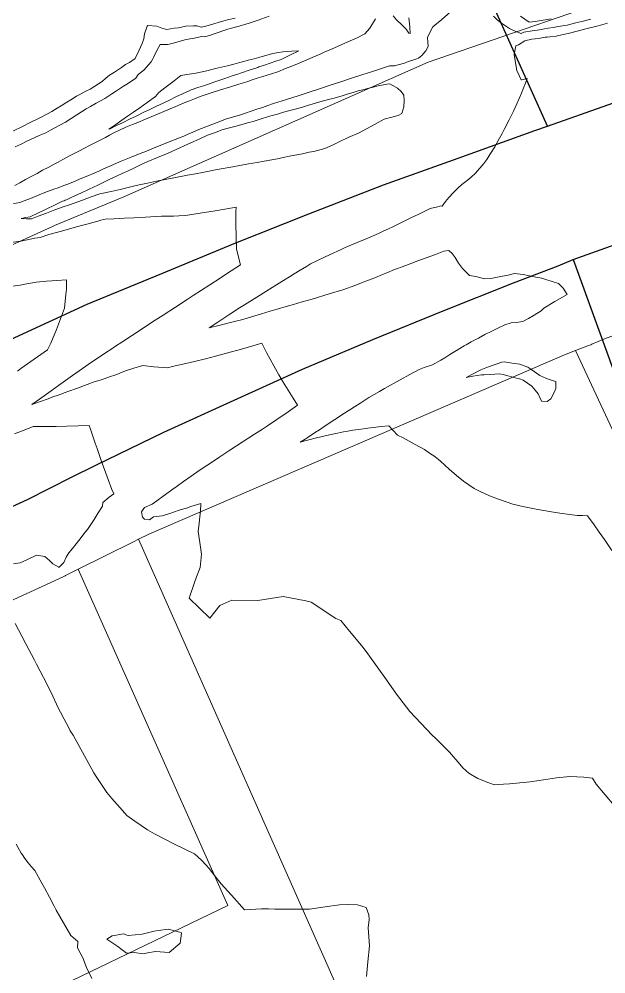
# Model space of a CAD drawing. Header units: inches. Extents: x 11351264 to 11356330, y 6702313 to 6706468.
# Drawn here: x 11352749 to 11353024.4, y 6703705.9 to 6704153.8 of the extents above; entities that cross this region are included whole.
import ezdxf

# ---------------------------------------------------------------- set-up
doc = ezdxf.new("R2010")
doc.units = ezdxf.units.IN
doc.header["$MEASUREMENT"] = 0
doc.layers.add('Shumate_Contours_clip1', color=7, linetype='Continuous', lineweight=0)
doc.layers.add('Shumate_Parcels_clip1', color=7, linetype='Continuous', lineweight=0)
doc.layers.add('Shumate_Streets_clip1', color=7, linetype='Continuous')

msp = doc.modelspace()

# ---------------------------------------------------------------- linework, layer by layer
at = {"layer": 'Shumate_Contours_clip1'}
for points, elevation in [([(11352951.41, 6704157.25), (11352947.42, 6704153.56), (11352943.19, 6704150.1), (11352941.66, 6704147.25), (11352940.73, 6704145.21), (11352940.89, 6704143), (11352941.03, 6704140.94), (11352939.82, 6704138.95), (11352937.99, 6704136.73), (11352936.42, 6704135.46), (11352935.69, 6704135.12), (11352931.3, 6704133.79), (11352929.83, 6704133.17), (11352929.24, 6704132.99), (11352925.23, 6704131.9), (11352922.87, 6704131.84), (11352920.47, 6704131.06), (11352916.25, 6704129.67), (11352914.37, 6704129.02), (11352910.33, 6704127.85), (11352905.04, 6704126.09), (11352899.98, 6704124.38), (11352894.56, 6704122.57), (11352890.4, 6704121.3), (11352885.08, 6704119.54), (11352879.99, 6704117.83), (11352874.52, 6704116), (11352868.39, 6704114.12), (11352865.74, 6704113.23), (11352863.25, 6704112.38), (11352860.57, 6704111.48), (11352857.88, 6704110.58), (11352855.22, 6704109.69), (11352852.49, 6704108.77), (11352846.4, 6704106.94), (11352841.98, 6704105.3), (11352837.85, 6704103.74), (11352833.46, 6704102.04), (11352825.58, 6704098.62), (11352821.01, 6704096.79), (11352817.62, 6704095.44), (11352813.21, 6704093.67), (11352808.79, 6704091.9), (11352805.9, 6704090.76), (11352801.62, 6704089.06), (11352796.99, 6704087.07), (11352794.81, 6704086.15), (11352791.57, 6704084.8), (11352788.34, 6704083.36), (11352786.43, 6704082.49), (11352784.23, 6704081.56), (11352781.3, 6704080.32), (11352778.56, 6704079.12), (11352774.52, 6704077.37), (11352771.97, 6704076.41), (11352770.06, 6704075.68), (11352767.31, 6704074.69), (11352765.33, 6704073.98), (11352762.38, 6704072.87), (11352760.37, 6704072.11), (11352758.47, 6704071.29), (11352754.41, 6704069.57), (11352751.36, 6704068.47), (11352749.38, 6704067.76), (11352745.96, 6704067.08)], 1410), ([(11352850.36, 6704154.22), (11352847.44, 6704153.54), (11352845.09, 6704152.95), (11352842.44, 6704152.17), (11352840.42, 6704151.55), (11352836.67, 6704150.54), (11352834.53, 6704150.01), (11352832.39, 6704150.58), (11352830.88, 6704150.59), (11352827.26, 6704150.4), (11352823.79, 6704149.72), (11352821.8, 6704149.48), (11352818.34, 6704148.97), (11352816.01, 6704149.57), (11352813.66, 6704150.47), (11352809.39, 6704150.85), (11352809.2, 6704150.49), (11352807.95, 6704146.8), (11352807.5, 6704144.58), (11352806.74, 6704142.37), (11352805.2, 6704138.82), (11352803.54, 6704135.26), (11352800.78, 6704133.4), (11352798.9, 6704132.5), (11352797.03, 6704131.07), (11352793.74, 6704128.9), (11352791.54, 6704127.4), (11352789.74, 6704126.04), (11352787.96, 6704124.57), (11352784.6, 6704122.38), (11352782.38, 6704120.98), (11352780.34, 6704119.93), (11352777.81, 6704118.53), (11352775.94, 6704117.57), (11352773.3, 6704115.89), (11352771.41, 6704114.78), (11352768.83, 6704113.15), (11352766.87, 6704112), (11352764.36, 6704110.41), (11352762.35, 6704109.39), (11352759.77, 6704108), (11352757.86, 6704107.02), (11352754.19, 6704105.24), (11352750.69, 6704103.47), (11352746.19, 6704101.18)], 1412), ([(11352747.03, 6704075.76), (11352749.32, 6704077), (11352752.1, 6704078.49), (11352754.69, 6704079.95), (11352757.48, 6704081.41), (11352760.09, 6704082.85), (11352762.93, 6704084.33), (11352765.55, 6704085.77), (11352767.36, 6704086.74), (11352769.63, 6704087.96), (11352772.77, 6704089.59), (11352774.59, 6704090.55), (11352776.78, 6704091.71), (11352780, 6704093.38), (11352781.81, 6704094.33), (11352783.97, 6704095.46), (11352787.07, 6704097.02), (11352789.63, 6704098.3), (11352791.48, 6704099.28), (11352793.54, 6704100.36), (11352796.23, 6704101.65), (11352799.2, 6704103.05), (11352802.27, 6704104.3), (11352804.81, 6704105.35), (11352808.3, 6704106.79), (11352810.94, 6704107.88), (11352815.81, 6704110.04), (11352819.95, 6704111.74), (11352822.57, 6704112.81), (11352826.52, 6704114.55), (11352828.98, 6704115.51), (11352831.31, 6704116.42), (11352833.95, 6704117.43), (11352839.19, 6704119.2), (11352843.54, 6704120.55), (11352847.83, 6704121.89), (11352852.12, 6704123.24), (11352854.27, 6704123.92), (11352856.3, 6704124.56), (11352858.42, 6704125.23), (11352861.25, 6704126.15), (11352863.4, 6704126.82), (11352865.4, 6704127.45), (11352867.53, 6704128.12), (11352870.4, 6704129.1), (11352874.11, 6704130.55), (11352877.05, 6704131.7), (11352880.48, 6704133.08), (11352886.52, 6704135.81), (11352890.34, 6704137.4), (11352892.25, 6704138.19), (11352895.7, 6704139.65), (11352900.21, 6704141.7), (11352903.28, 6704143.09), (11352907.31, 6704144.91), (11352911.34, 6704146.9), (11352913.6, 6704149.45), (11352916.34, 6704153.97)], 1410), ([(11352866.44, 6704155.1), (11352861.18, 6704153.27), (11352857.53, 6704151.96), (11352854.9, 6704151.22), (11352852.83, 6704150.67), (11352852.28, 6704150.53), (11352848.01, 6704149.34), (11352846.96, 6704149.01), (11352846.11, 6704148.73), (11352840.97, 6704146.96), (11352838.93, 6704146.26), (11352836.22, 6704145.45), (11352834.82, 6704145.55), (11352831.16, 6704144.82), (11352827.45, 6704144.15), (11352823.5, 6704143.15), (11352820.85, 6704142.4), (11352818.71, 6704141.87), (11352815.29, 6704141.82), (11352813.71, 6704139.1), (11352812.17, 6704135.83), (11352811.82, 6704135.12), (11352810.98, 6704133.69), (11352807.58, 6704129.88), (11352804.99, 6704127.75), (11352803.9, 6704126.12), (11352800.32, 6704123.76), (11352798.08, 6704122.29), (11352794.72, 6704120.1), (11352792.5, 6704118.69), (11352789.24, 6704116.61), (11352785.23, 6704114.29), (11352782.61, 6704112.77), (11352780.59, 6704111.61), (11352776.13, 6704108.81), (11352770.77, 6704105.37), (11352768.24, 6704103.96), (11352765.89, 6704102.7), (11352763.8, 6704101.63), (11352761.53, 6704100.48), (11352758.53, 6704099.14), (11352756.69, 6704098.32), (11352752.41, 6704096.31), (11352750.02, 6704095.18), (11352747.19, 6704093.87)], 1410), ([(11353025.13, 6704151.9), (11353020.72, 6704150.69), (11353015, 6704149.18), (11353010.85, 6704148.1), (11353006.71, 6704147.05), (11353004.31, 6704146.57), (11353000.98, 6704145.78), (11352998.08, 6704145.4), (11352996.77, 6704145.25), (11352995.81, 6704145.28), (11352992.78, 6704144.65), (11352989.67, 6704144.29), (11352986.34, 6704143.53), (11352983.35, 6704141.74), (11352982.09, 6704141.17), (11352981.35, 6704137.2), (11352982.15, 6704132.35), (11352982.66, 6704129.6), (11352983.76, 6704127.35), (11352984.57, 6704125.36), (11352984.69, 6704125.25), (11352984.97, 6704125.32), (11352987.39, 6704125.93), (11352986.62, 6704123.69), (11352985.88, 6704121.91), (11352984.79, 6704119.02), (11352982.58, 6704114.07), (11352980.97, 6704110.65), (11352978.93, 6704106.57), (11352976.58, 6704102.05), (11352975.65, 6704100.19), (11352974.49, 6704098), (11352972.29, 6704093.88), (11352969.99, 6704090.22), (11352968.52, 6704087.91), (11352967.08, 6704086.06), (11352963.16, 6704081.55), (11352961.15, 6704079.68), (11352959.22, 6704078.13), (11352956.86, 6704076.22), (11352954.89, 6704074.47), (11352952.84, 6704072.48), (11352950.64, 6704070.11), (11352949.17, 6704068.25), (11352947.55, 6704066), (11352946.93, 6704066.11), (11352944.88, 6704065.52), (11352942.59, 6704065.05), (11352941.63, 6704064.83), (11352936.63, 6704062.28), (11352932.78, 6704060.58), (11352929.42, 6704058.76), (11352924.38, 6704056.3), (11352922.42, 6704055.42), (11352919.93, 6704054.25), (11352917.72, 6704053.27), (11352911.87, 6704050.63), (11352907.64, 6704048.91), (11352902.05, 6704046.62), (11352900.17, 6704045.74), (11352894.62, 6704043.15), (11352892.37, 6704042.09), (11352885.82, 6704038.96), (11352883.94, 6704037.8), (11352880.9, 6704035.94), (11352878.11, 6704034.22), (11352875.97, 6704032.91), (11352872.28, 6704030.63), (11352866.47, 6704027.03), (11352864.76, 6704025.96), (11352860.67, 6704023.4), (11352854.87, 6704019.78), (11352852.49, 6704018.29), (11352847.92, 6704015.33), (11352842.28, 6704011.61), (11352838.2, 6704008.93), (11352843.41, 6704010.2), (11352850.17, 6704011.86), (11352854.03, 6704012.93), (11352856.55, 6704013.68), (11352862.83, 6704015.55), (11352866.92, 6704016.76), (11352869.12, 6704017.41), (11352875.4, 6704019.27), (11352877.74, 6704019.94), (11352881.91, 6704021.14), (11352886.6, 6704022.46), (11352894.59, 6704024.83), (11352901.02, 6704026.76), (11352907, 6704029), (11352909.63, 6704029.99), (11352912.98, 6704031.28), (11352916.78, 6704032.74), (11352918.82, 6704033.62), (11352922.35, 6704035.07), (11352924.41, 6704035.95), (11352930.47, 6704038.26), (11352936.09, 6704040.36), (11352944.39, 6704043.4), (11352948.36, 6704044.87), (11352950.7, 6704045.3), (11352952.18, 6704043.89), (11352953.72, 6704041.97), (11352955.25, 6704039.27), (11352957.11, 6704036.81), (11352960.31, 6704033.49), (11352963.3, 6704033.05), (11352967.56, 6704031.94), (11352970.33, 6704032.09), (11352975.84, 6704033.25), (11352978.47, 6704033.62), (11352981.56, 6704034.43), (11352985.61, 6704034.01), (11352991.49, 6704032.71), (11352994.25, 6704032.22), (11352996.25, 6704031.59), (11353002.2, 6704029.69), (11353004.25, 6704027.5), (11353006.27, 6704024.65), (11353000.35, 6704021.25), (11352995.32, 6704018.19), (11352993.99, 6704016.87), (11352990.67, 6704014.85), (11352988.04, 6704013.38), (11352985.38, 6704011.93), (11352982.32, 6704011.4), (11352979.87, 6704011.29), (11352976.93, 6704010.36), (11352973.69, 6704008.86), (11352970.8, 6704007.47), (11352967.57, 6704005.77), (11352964.53, 6704004.16), (11352961.16, 6704002.35), (11352958.74, 6704001), (11352957.86, 6704000.49), (11352955.84, 6703999.31), (11352953.48, 6703997.85), (11352951.12, 6703996.38), (11352948.76, 6703994.92), (11352946.92, 6703993.83), (11352943.01, 6703991.67), (11352939.06, 6703990.28), (11352936.74, 6703989.41), (11352932.35, 6703987.01), (11352927.9, 6703984.58), (11352920.56, 6703980.44), (11352918.15, 6703979.05), (11352913.2, 6703976.22), (11352909.41, 6703973.79), (11352906.36, 6703971.83), (11352901.78, 6703968.88), (11352897.23, 6703965.9), (11352892.68, 6703962.92), (11352890, 6703961.18), (11352888.12, 6703959.94), (11352884.17, 6703957.38), (11352883.25, 6703956.76), (11352880.92, 6703955.32), (11352883.67, 6703956.15), (11352885.04, 6703956.45), (11352888.66, 6703957.36), (11352894.63, 6703958.72), (11352898.44, 6703959.55), (11352901.23, 6703960.11), (11352903.3, 6703960.54), (11352905.6, 6703960.9), (11352908.52, 6703961.34), (11352912.69, 6703961.87), (11352918.86, 6703962.61), (11352922.48, 6703963), (11352926.52, 6703958.66), (11352929.3, 6703957.33), (11352934.96, 6703954.18), (11352939.21, 6703951.87), (11352941.56, 6703950.24), (11352944.19, 6703948.61), (11352946.74, 6703946.35), (11352950.89, 6703942.63), (11352954.32, 6703939.63), (11352957.58, 6703936.99), (11352962.6, 6703933.57), (11352965.41, 6703932.18), (11352969.77, 6703930.19), (11352974, 6703928.59), (11352980.72, 6703926.28), (11352985.47, 6703925.12), (11352991.73, 6703923.84), (11352997.96, 6703922.81), (11353002.77, 6703922.01), (11353010.87, 6703920.98), (11353013.46, 6703920.94), (11353015.79, 6703920.84), (11353018.83, 6703916.56), (11353021.17, 6703913.18), (11353023.69, 6703909.59), (11353027.21, 6703904.45)], 1408), ([(11352931.93, 6704154.35), (11352932.41, 6704150.16), (11352932.57, 6704147.04), (11352931.94, 6704147.11), (11352930.68, 6704148.99), (11352928.67, 6704151.02), (11352926.15, 6704153.44), (11352924.55, 6704155.38)], 1412), ([(11353017.33, 6704153.81), (11353013.09, 6704152.72), (11353010.31, 6704152.01), (11353006.16, 6704151), (11353004, 6704150.61), (11353001.24, 6704150.17), (11352999.71, 6704149.87), (11352997.36, 6704149.54), (11352995.51, 6704149.22), (11352993.18, 6704148.82), (11352989.74, 6704148.28), (11352985.8, 6704147.71), (11352984.63, 6704147.09), (11352981.04, 6704148.46), (11352979.22, 6704149.32), (11352975.42, 6704151.81), (11352973.42, 6704153.45), (11352971.57, 6704155.23)], 1410), ([(11352998.73, 6704153.91), (11352997.78, 6704153.76), (11352994.07, 6704153.15), (11352991.15, 6704152.7), (11352988.38, 6704152.29), (11352984.26, 6704155.18)], 1412), ([(11352743.88, 6704048.85), (11352749.9, 6704049.66), (11352756.43, 6704050.97), (11352758.89, 6704051.36), (11352762.97, 6704052.68), (11352768.93, 6704054.34), (11352774.89, 6704056.01), (11352778.37, 6704056.95), (11352780.83, 6704057.65), (11352785.97, 6704059.02), (11352786.5, 6704059.18), (11352786.85, 6704059.27), (11352789.42, 6704059.94), (11352793.49, 6704060.16), (11352798.53, 6704060.4), (11352802.86, 6704060.62), (11352808.36, 6704060.88), (11352815.8, 6704061.26), (11352821.49, 6704061.41), (11352823.97, 6704061.55), (11352827.09, 6704061.68), (11352834.01, 6704062.71), (11352841, 6704063.82), (11352846.46, 6704064.81), (11352850.84, 6704065.61), (11352850.81, 6704063.43), (11352850.78, 6704057.6), (11352850.86, 6704051.75), (11352851.05, 6704045.87), (11352852.97, 6704038.51), (11352846.31, 6704034.22), (11352843.35, 6704032.3), (11352838.55, 6704029.2), (11352830.8, 6704024.18), (11352827.95, 6704022.31), (11352822.42, 6704018.69), (11352816.64, 6704014.94), (11352811.71, 6704011.73), (11352809.18, 6704010.08), (11352801.72, 6704005.23), (11352797.67, 6704002.54), (11352793.88, 6704000.02), (11352792.07, 6703998.81), (11352790.09, 6703997.49), (11352787.54, 6703995.79), (11352783.01, 6703992.78), (11352778.79, 6703989.84), (11352774.12, 6703986.59), (11352770.81, 6703984.22), (11352767.49, 6703981.85), (11352764.17, 6703979.48), (11352761.85, 6703977.82), (11352758.55, 6703975.47), (11352755.08, 6703973), (11352759.12, 6703974.43), (11352762.73, 6703975.7), (11352764.95, 6703976.53), (11352767.43, 6703977.42), (11352771.96, 6703979.06), (11352776.48, 6703980.72), (11352781.01, 6703982.39), (11352784.33, 6703983.59), (11352787.02, 6703984.44), (11352788.99, 6703985.1), (11352790.99, 6703985.74), (11352794.97, 6703987.06), (11352797.4, 6703988.11), (11352799.46, 6703988.98), (11352802.94, 6703990.1), (11352807.04, 6703991.23), (11352812.23, 6703990.62), (11352818.84, 6703990.27), (11352820.87, 6703990.75), (11352825.89, 6703991.84), (11352831.33, 6703993.18), (11352836.5, 6703994.47), (11352841.27, 6703995.7), (11352848.02, 6703997.48), (11352851.63, 6703998.51), (11352854.46, 6703999.31), (11352860.25, 6704000.97), (11352862.89, 6704001.72), (11352865.19, 6703997.39), (11352866.89, 6703994.29), (11352868.55, 6703991.2), (11352870.99, 6703986.97), (11352873.02, 6703983.45), (11352875.24, 6703979.76), (11352877.57, 6703975.95), (11352879.72, 6703972.66), (11352875.26, 6703969.6), (11352869.96, 6703965.98), (11352865.57, 6703963.01), (11352863.21, 6703961.41), (11352859.52, 6703959.03), (11352853.72, 6703955.35), (11352847.87, 6703951.51), (11352843.28, 6703948.52), (11352840.66, 6703946.8), (11352833.51, 6703942.06), (11352829.73, 6703939.34), (11352826.21, 6703936.82), (11352823.22, 6703934.68), (11352821.25, 6703933.26), (11352816.6, 6703929.96), (11352813.61, 6703927.79), (11352811.54, 6703926.27), (11352807.94, 6703924.71), (11352806.52, 6703922.62), (11352806.9, 6703920.14), (11352807.86, 6703919.25), (11352810.28, 6703918.85), (11352812.15, 6703920.31), (11352816.2, 6703920.73), (11352818.86, 6703921.53), (11352822.38, 6703922.73), (11352823.29, 6703923.19), (11352824.66, 6703923.56), (11352827.58, 6703924.44), (11352829.59, 6703925.07), (11352834.38, 6703926.58), (11352834.1, 6703923.03), (11352833.91, 6703920.32), (11352833.54, 6703917.32), (11352833.14, 6703913.36), (11352833.85, 6703908.33), (11352834.69, 6703902.79), (11352833.97, 6703896.53), (11352832.32, 6703892.16), (11352831.36, 6703889.51), (11352828.82, 6703882.1), (11352838.61, 6703872.8), (11352843.27, 6703878.64), (11352848.92, 6703881.28), (11352861.03, 6703881.03), (11352872.99, 6703882.88), (11352883.63, 6703880.9), (11352886.07, 6703880.31), (11352897.6, 6703872.6), (11352900, 6703871.66), (11352904.14, 6703866.72), (11352910.56, 6703859.08), (11352912.68, 6703856.07), (11352921.4, 6703843.85), (11352926.08, 6703837.1), (11352932.42, 6703829.04), (11352942.8, 6703817.95), (11352944.39, 6703816.49), (11352950.98, 6703809.84), (11352955.79, 6703804.25), (11352957.31, 6703802.55), (11352959.99, 6703800), (11352964.27, 6703797.53), (11352969.47, 6703795.5), (11352972.07, 6703794.66), (11352974.2, 6703794.67), (11352976.29, 6703794.97), (11352979.14, 6703795.05), (11352988.87, 6703796.01), (11352993.08, 6703796.6), (11353001.27, 6703797.8), (11353007.52, 6703798.48), (11353014.04, 6703798.12), (11353018.06, 6703797.78), (11353019.82, 6703794.97), (11353028.27, 6703784.87)], 1410), ([(11352746.02, 6704028.51), (11352749.63, 6704029), (11352751.75, 6704029.47), (11352757.04, 6704030.39), (11352761.94, 6704030.82), (11352764.44, 6704030.98), (11352766.83, 6704031.16), (11352771.28, 6704031.41), (11352771.26, 6704027.13), (11352771.04, 6704024.54), (11352770.31, 6704018.18), (11352766.56, 6704008.12), (11352763.87, 6704001.76), (11352762.36, 6703998.63), (11352756.05, 6703994.19), (11352749.85, 6703989.83), (11352748.27, 6703988.7)], 1412), ([(11352746.91, 6703959.27), (11352752.98, 6703961.6), (11352755.58, 6703962.6), (11352759.54, 6703962.64), (11352762.57, 6703962.67), (11352766.47, 6703962.72), (11352771.52, 6703962.79), (11352776.84, 6703962.97), (11352781.93, 6703963.13), (11352782.67, 6703960.94), (11352784.77, 6703954.9), (11352785.61, 6703952.38), (11352787.61, 6703946.66), (11352788.6, 6703943.8), (11352790.84, 6703937.89), (11352792.63, 6703933.17), (11352793.47, 6703931.03), (11352791.32, 6703929.55), (11352788.29, 6703927.03), (11352788.11, 6703925.31), (11352786.19, 6703922.13), (11352784.22, 6703918.99), (11352781.12, 6703914.35), (11352779.82, 6703912.9), (11352777.66, 6703910.04), (11352775.75, 6703907.57), (11352774.17, 6703905.5), (11352772.37, 6703903.48), (11352771.11, 6703901.35), (11352771.09, 6703901.32), (11352770.02, 6703898.89), (11352767.92, 6703896.64), (11352767.78, 6703896.56), (11352767.7, 6703896.67), (11352764.91, 6703898.28), (11352763.39, 6703899.87), (11352761.17, 6703901.72), (11352757.17, 6703902.31), (11352752.92, 6703900.26), (11352749.52, 6703898.71), (11352746.47, 6703898.3)], 1412), ([(11352747.17, 6703870.2), (11352750.28, 6703864.3), (11352752.22, 6703860.74), (11352756.22, 6703853.11), (11352757.22, 6703851.21), (11352762.18, 6703841.65), (11352764.85, 6703836.22), (11352767.42, 6703830.68), (11352768.41, 6703828.61), (11352770.16, 6703825.35), (11352772.39, 6703821.26), (11352773.06, 6703819.99), (11352774.4, 6703817.86), (11352779.67, 6703808.25), (11352784.12, 6703800.29), (11352785.26, 6703798.53), (11352790.22, 6703791.03), (11352792.56, 6703788.21), (11352797.53, 6703782.54), (11352799.65, 6703780.25), (11352803.4, 6703777.53), (11352809.3, 6703773.54), (11352812.59, 6703771.65), (11352821.95, 6703766.82), (11352831.36, 6703762.22), (11352833.05, 6703760.71), (11352834.59, 6703759.3), (11352836.85, 6703756.85), (11352838.2, 6703755.3), (11352840.8, 6703752.04), (11352843.87, 6703748.2), (11352847, 6703744.69), (11352850.13, 6703741.2), (11352852.35, 6703738.75), (11352854.83, 6703736.02), (11352860.11, 6703736.28), (11352862.76, 6703736.45), (11352866.13, 6703736.35), (11352869.07, 6703736.31), (11352875.27, 6703736.25), (11352877.77, 6703736.27), (11352880.25, 6703736.22), (11352882.76, 6703736.24), (11352885.27, 6703736.34), (11352892.66, 6703737.33), (11352899.44, 6703738.37), (11352903.71, 6703738.46), (11352907.83, 6703738.28), (11352911.86, 6703737.12), (11352913.22, 6703733.54), (11352913.38, 6703731.41), (11352912.84, 6703727.55), (11352913.39, 6703719.03), (11352912.61, 6703711.56), (11352912.02, 6703704.73)], 1412), ([(11352747.64, 6703766.7), (11352750.04, 6703762.61), (11352750.61, 6703761.8), (11352751.82, 6703760.03), (11352753.25, 6703757.98), (11352754.86, 6703756.14), (11352756.5, 6703754.33), (11352759.69, 6703748.45), (11352761.02, 6703746.28), (11352763.34, 6703741.85), (11352765.37, 6703738.03), (11352766.51, 6703735.77), (11352769.82, 6703729.9), (11352773.3, 6703723.96), (11352776.62, 6703721.11), (11352776.52, 6703718.1), (11352779.01, 6703713.42), (11352780.65, 6703708.97), (11352783.19, 6703703.67)], 1414)]:
    msp.add_lwpolyline(points, dxfattribs=dict(at, elevation=elevation))
for points, elevation in [([(11352791.19, 6704102.09), (11352791.77, 6704102.38), (11352791.78, 6704102.38), (11352794.82, 6704103.87), (11352797.87, 6704105.35), (11352800.92, 6704106.84), (11352803.97, 6704108.32), (11352804.27, 6704108.45), (11352804.58, 6704108.58), (11352807.3, 6704109.9), (11352810.41, 6704111.4), (11352813.51, 6704112.89), (11352816.61, 6704114.37), (11352817.25, 6704114.66), (11352819.56, 6704115.77), (11352822.63, 6704117.24), (11352825.71, 6704118.7), (11352828.79, 6704120.17), (11352829.82, 6704120.58), (11352832.96, 6704121.65), (11352835.09, 6704122.37), (11352838.35, 6704123.48), (11352840.36, 6704124.16), (11352843.73, 6704125.31), (11352845.63, 6704125.95), (11352849.1, 6704127.13), (11352850.56, 6704127.6), (11352851.26, 6704127.83), (11352853.88, 6704128.72), (11352856.51, 6704129.61), (11352861, 6704131.14), (11352861.61, 6704131.34), (11352864.24, 6704132.24), (11352866.87, 6704133.13), (11352869.5, 6704134.03), (11352871.48, 6704134.71), (11352872.31, 6704135.05), (11352876.05, 6704136.87), (11352880.24, 6704138.92), (11352876.79, 6704138.75), (11352872.81, 6704138.49), (11352870.74, 6704138.11), (11352868.16, 6704137.61), (11352865.34, 6704136.84), (11352861.61, 6704135.83), (11352859.32, 6704135.2), (11352856.59, 6704134.48), (11352854.56, 6704133.94), (11352851.97, 6704133.25), (11352849.79, 6704132.67), (11352846.89, 6704131.93), (11352841.23, 6704130.55), (11352837.08, 6704129.54), (11352832.02, 6704128.39), (11352829.9, 6704128.09), (11352827.77, 6704127.78), (11352824.93, 6704127.35), (11352821.8, 6704124.76), (11352819.35, 6704122.87), (11352817.49, 6704121.48), (11352814.6, 6704119.33), (11352812.98, 6704117.49), (11352809.18, 6704114.66), (11352805.7, 6704112.2), (11352802.73, 6704110.19), (11352799.97, 6704108.25), (11352797.22, 6704106.32), (11352794.46, 6704104.39), (11352791.88, 6704102.58), (11352791.73, 6704102.47), (11352791.63, 6704102.41)], 1408), ([(11352750.02, 6704060.26), (11352752.5, 6704060.16), (11352754.87, 6704060.07), (11352758.06, 6704061.28), (11352761.97, 6704062.76), (11352765.88, 6704064.25), (11352769.77, 6704065.7), (11352772.76, 6704066.64), (11352774.82, 6704067.41), (11352778.87, 6704068.88), (11352782.92, 6704070.34), (11352786.97, 6704071.79), (11352792.21, 6704072.89), (11352796.52, 6704073.81), (11352802.15, 6704075.2), (11352805.38, 6704076.02), (11352809.32, 6704076.89), (11352813.52, 6704077.8), (11352822.4, 6704079.46), (11352828.04, 6704080.53), (11352831.87, 6704081.24), (11352835.11, 6704081.87), (11352841.97, 6704083.16), (11352849.35, 6704084.54), (11352856.73, 6704085.88), (11352860.72, 6704086.55), (11352864.11, 6704087.18), (11352870.35, 6704088.21), (11352871.29, 6704088.43), (11352872.19, 6704088.66), (11352876.69, 6704089.58), (11352881.98, 6704090.65), (11352885.15, 6704091.3), (11352887.28, 6704091.72), (11352892.54, 6704093.01), (11352896.46, 6704094.85), (11352899.22, 6704096.25), (11352903.69, 6704098.47), (11352908.23, 6704100.33), (11352912.13, 6704102.32), (11352915.88, 6704104.36), (11352920.3, 6704106.85), (11352923.91, 6704107.78), (11352926.88, 6704108.61), (11352928.69, 6704109.57), (11352929.56, 6704112.63), (11352929.77, 6704115.54), (11352929.61, 6704118.08), (11352928.3, 6704119.81), (11352926.54, 6704121.41), (11352923.03, 6704123.48), (11352921.65, 6704123.26), (11352919.21, 6704122.84), (11352918.2, 6704122.59), (11352915.21, 6704121.91), (11352912.58, 6704121.26), (11352910.31, 6704120.63), (11352908.22, 6704120.06), (11352905.78, 6704119.3), (11352902.99, 6704118.5), (11352900.21, 6704117.62), (11352896.29, 6704116.58), (11352894.2, 6704116.06), (11352890.12, 6704114.99), (11352887.66, 6704114.23), (11352884.81, 6704113.4), (11352881.96, 6704112.51), (11352879.18, 6704111.75), (11352876.14, 6704110.86), (11352873.15, 6704110.05), (11352870.3, 6704109.22), (11352867.13, 6704108.36), (11352863.15, 6704107.12), (11352858.88, 6704105.8), (11352856.29, 6704105.1), (11352853.02, 6704104.17), (11352850.25, 6704103.43), (11352847.11, 6704102.56), (11352844.23, 6704101.81), (11352841.91, 6704100.96), (11352839.81, 6704100.19), (11352837.49, 6704099.29), (11352833.9, 6704097.64), (11352831.02, 6704096.35), (11352826.46, 6704094.27), (11352824.54, 6704093.42), (11352819.03, 6704090.92), (11352813.98, 6704088.79), (11352809.5, 6704086.92), (11352806.38, 6704085.5), (11352803.27, 6704084.08), (11352799.59, 6704082.36), (11352797.96, 6704081.62), (11352794.83, 6704080.13), (11352791.7, 6704078.65), (11352786.95, 6704076.35), (11352785.97, 6704075.91), (11352781.99, 6704074.05), (11352778.01, 6704072.2), (11352774.04, 6704070.34), (11352771.34, 6704069.06), (11352770.74, 6704068.81), (11352770.12, 6704068.57), (11352769.49, 6704068.31), (11352765.6, 6704066.47), (11352761.71, 6704064.62), (11352757.83, 6704062.77), (11352754.59, 6704061.2), (11352754.28, 6704061.09), (11352752.17, 6704060.68)], 1408), ([(11352958.74, 6703985.72), (11352961.91, 6703986.24), (11352966.06, 6703986.87), (11352967.19, 6703986.87), (11352970.16, 6703987.1), (11352972.27, 6703987.23), (11352974.38, 6703987.33), (11352976.23, 6703987.06), (11352978.94, 6703986.33), (11352981.25, 6703985.7), (11352983.83, 6703985), (11352985.54, 6703984.43), (11352989.67, 6703981.59), (11352991.16, 6703979.75), (11352992.56, 6703977.92), (11352994.11, 6703974.61), (11352996.84, 6703974.42), (11352998.59, 6703975.71), (11353000.09, 6703978.59), (11353000.88, 6703980.45), (11353000.83, 6703983.76), (11352999.17, 6703984.32), (11352996.21, 6703985.39), (11352993.35, 6703986.66), (11352989.18, 6703989.59), (11352987.71, 6703990.51), (11352983.99, 6703991.89), (11352981.43, 6703992.28), (11352979.41, 6703992.6), (11352976.68, 6703993.05), (11352975.56, 6703992.86), (11352973.3, 6703992.05), (11352971.05, 6703991.24), (11352968.07, 6703990.26), (11352965.76, 6703989.2), (11352961.77, 6703987.22)], 1406), ([(11352790.24, 6703722.2), (11352792.71, 6703723.81), (11352798.16, 6703724.73), (11352799.07, 6703724.28), (11352800.23, 6703723.94), (11352806.75, 6703724.53), (11352812.44, 6703725.97), (11352814.48, 6703726.31), (11352818.98, 6703726.96), (11352825.04, 6703725.25), (11352825.23, 6703725.06), (11352825.3, 6703724.94), (11352824.63, 6703720.32), (11352819.48, 6703715.98), (11352813.06, 6703716.35), (11352809.49, 6703715.72), (11352807.09, 6703715.37), (11352803.14, 6703716.01), (11352799.37, 6703715.64), (11352795.44, 6703718.83)], 1414)]:
    msp.add_lwpolyline(points, close=True, dxfattribs=dict(at, elevation=elevation))
at = {"layer": 'Shumate_Parcels_clip1'}
for points in [[(11353012, 6704158), (11352941, 6704133.5), (11352798.16, 6704070.41), (11352765.69, 6704056.95), (11352764.41, 6704056.4), (11352717.88, 6704035.19), (11352617, 6704198.5), (11352558, 6704292.5), (11352479, 6704261), (11352462, 6704299.5), (11352429, 6704379), (11352558.89, 6704457.26), (11352559, 6704457), (11352577, 6704412.5), (11352591.39, 6704421.31), (11352594, 6704420), (11352600, 6704420), (11352604, 6704422), (11352608, 6704425.5), (11352611, 6704430), (11352611.63, 6704433.12), (11352626.24, 6704441.97), (11352827, 6704563.5)], [(11353257, 6703517.5), (11353122, 6703455), (11353126, 6703442), (11353017, 6703382), (11352922, 6703603), (11352937, 6703612.5), (11352932, 6703623.5), (11353139, 6703722), (11353010.1, 6703998.28), (11353016.24, 6704000.62), (11353017.31, 6704001.05), (11353017.76, 6704001.23), (11353023.65, 6704003.76), (11353031.44, 6704006.55)], [(11352932, 6703623.5), (11352905.58, 6703683.11), (11352805.09, 6703909.79), (11352809.92, 6703912.12), (11353004.95, 6703996.32), (11353010.1, 6703998.28), (11353139, 6703722)], [(11352932, 6703623.5), (11352937, 6703612.5), (11352922, 6703603), (11353017, 6703382), (11352974, 6703358), (11352937.32, 6703423.04), (11352899, 6703491), (11352847, 6703468.5), (11352739, 6703686), (11352847, 6703738), (11352776.81, 6703895.68), (11352802.67, 6703908.61), (11352805.09, 6703909.79), (11352905.58, 6703683.11)], [(11352739, 6703686), (11352661.29, 6703842.38), (11352769.69, 6703892.15), (11352770.69, 6703892.63), (11352770.89, 6703892.72), (11352776.81, 6703895.68), (11352847, 6703738)]]:
    msp.add_lwpolyline(points, close=True, dxfattribs=at)
at = {"layer": 'Shumate_Streets_clip1', "color": 2}
for points in [[(11353009, 6704041), (11353048, 6704055), (11353086, 6704067.5), (11353125, 6704080.5), (11353163, 6704093.5), (11353201, 6704106.5), (11353239, 6704120), (11353277, 6704134), (11353315, 6704147.5), (11353353, 6704162), (11353391, 6704176), (11353480, 6704216), (11353577, 6704259), (11353657, 6704301), (11353783, 6704367.5), (11354057, 6704525.5), (11354148, 6704575)], [(11352997.01, 6704103.61), (11353028, 6704114.5), (11353064, 6704127), (11353100, 6704140), (11353137, 6704152), (11353173, 6704164.5), (11353210, 6704176.5), (11353246, 6704188.5), (11353283, 6704200), (11353320, 6704214), (11353357, 6704228), (11353394, 6704243.5), (11353431, 6704259), (11353467, 6704275.5), (11353503, 6704292.5), (11353539, 6704310.5), (11353574, 6704328.5), (11353609, 6704347.5), (11353705, 6704400)], [(11352396, 6703838), (11352645, 6703957), (11352679, 6703973.5), (11352713, 6703989), (11352747, 6704004.5), (11352781, 6704020), (11352816, 6704034.5), (11352850, 6704048.5), (11352885, 6704062.5), (11352920, 6704076), (11352955, 6704088.5), (11352991, 6704101.5), (11352997.01, 6704103.61)], [(11352423, 6703777), (11352753, 6703928.5), (11352774, 6703939), (11352785, 6703944.5), (11352817, 6703960), (11352850, 6703975), (11352882, 6703989.5), (11352915, 6704003.5), (11352948, 6704017), (11352981, 6704030), (11353002, 6704038), (11353009, 6704041)]]:
    msp.add_lwpolyline(points, dxfattribs=at)
at = {"layer": 'Shumate_Streets_clip1'}
msp.add_lwpolyline([(11352997.01, 6704103.61), (11352889.01, 6704343.55), (11352637.56, 6704245.3)], dxfattribs=at)
at = {"layer": 'Shumate_Streets_clip1', "color": 10}
msp.add_lwpolyline([(11353009, 6704041), (11353054, 6703917), (11353159, 6703735.5), (11353238, 6703576.5), (11353337, 6703381)], dxfattribs=at)

doc.saveas('drawing.dxf')
